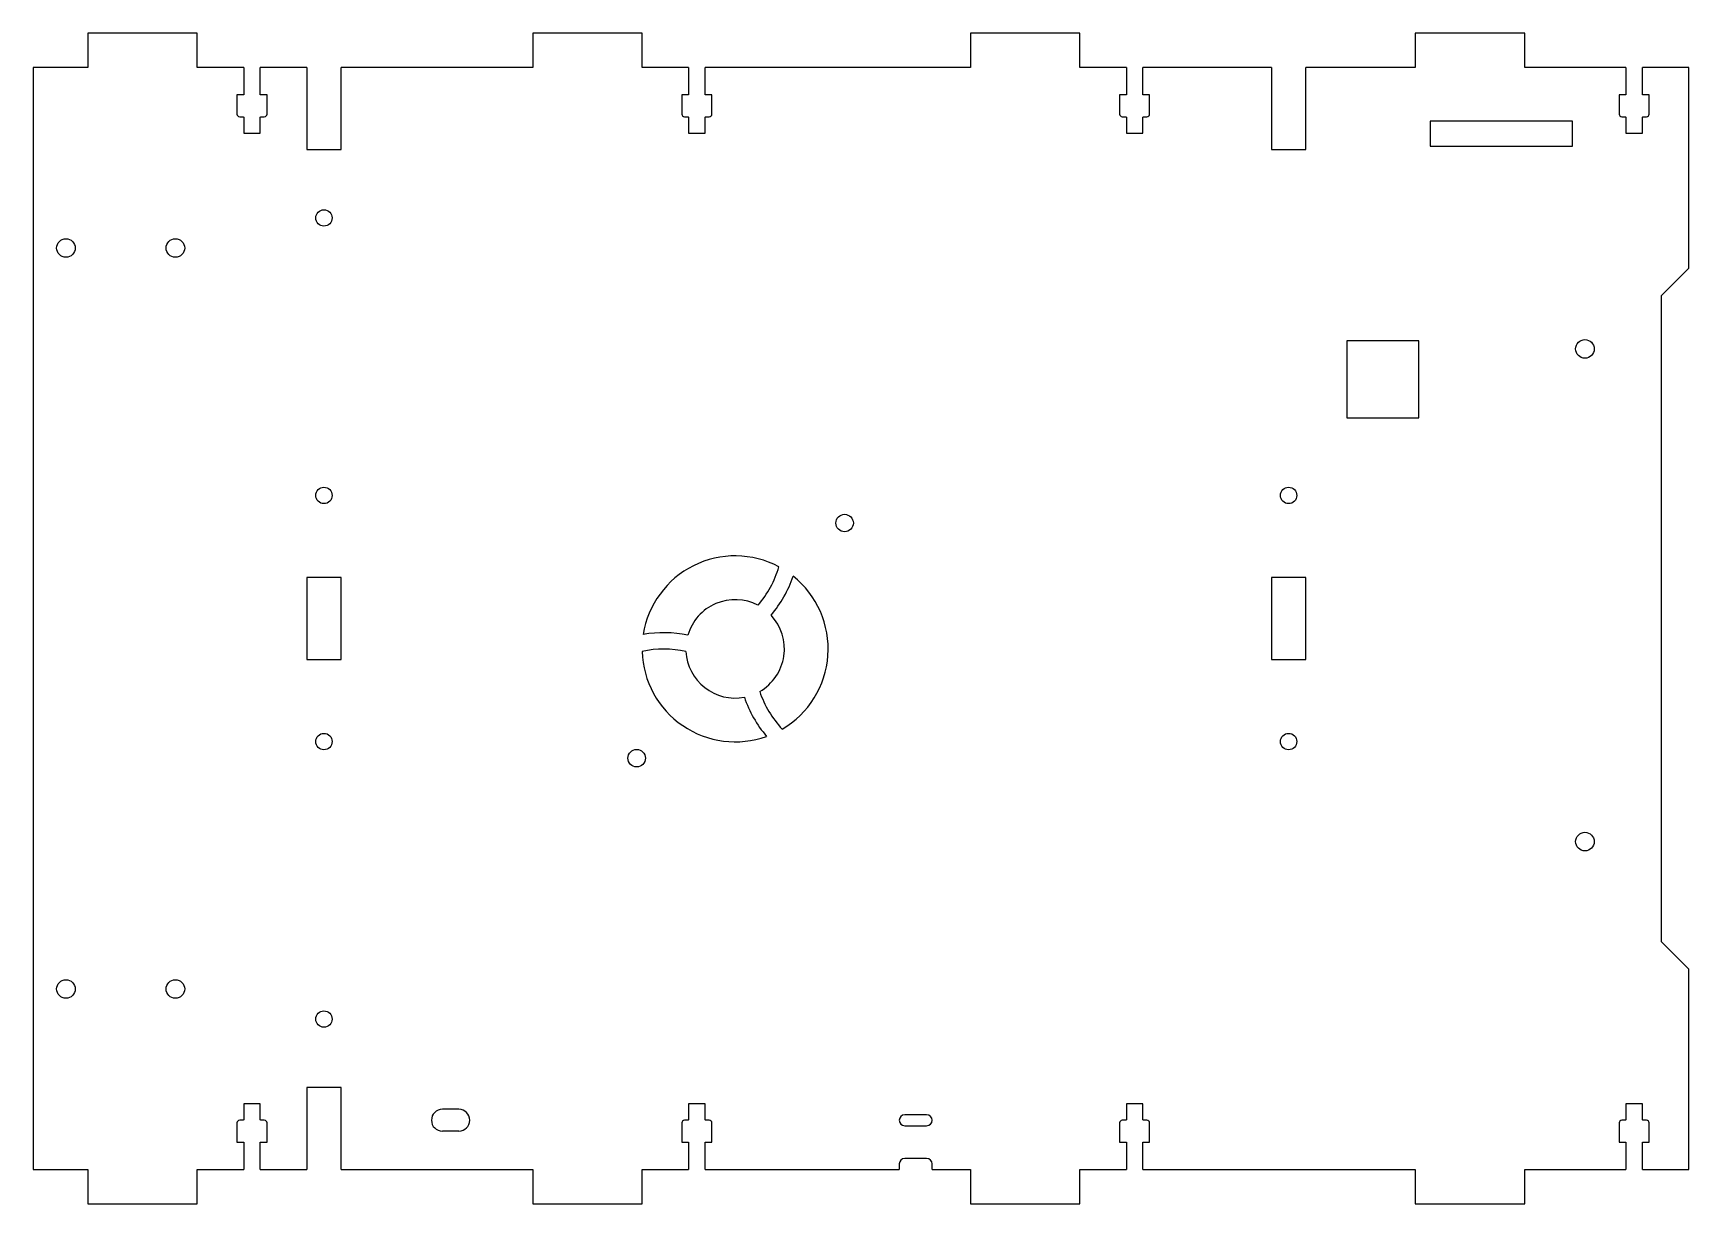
# Model space of a CAD drawing. Header units: millimetres. Extents: x -100 to 203, y -515 to -301.
import ezdxf

# ---------------------------------------------------------------- set-up
doc = ezdxf.new("R2010")
doc.units = ezdxf.units.MM

msp = doc.modelspace()

# ---------------------------------------------------------------- linework, layer by layer
at = {"color": 7, "linetype": 'Continuous', "lineweight": 25}
for p, q in [((-69.87, -300.72), (-89.87, -300.72)), ((-89.87, -300.72), (-89.87, -307.02)), ((-69.87, -307.02), (-69.87, -300.72)), ((11.43, -300.72), (-8.57, -300.72)), ((-8.57, -300.72), (-8.57, -307.02)), ((11.43, -307.02), (11.43, -300.72)), ((91.43, -300.72), (71.43, -300.72)), ((71.43, -300.72), (71.43, -307.02)), ((91.43, -307.02), (91.43, -300.72)), ((172.73, -300.72), (152.73, -300.72)), ((152.73, -300.72), (152.73, -307.02)), ((172.73, -307.02), (172.73, -300.72)), ((-89.87, -307.02), (-99.87, -307.02)), ((-99.87, -307.02), (-99.87, -508.52)), ((-61.37, -307.02), (-69.87, -307.02)), ((-61.37, -307.02), (-61.37, -312.02)), ((-49.87, -307.02), (-58.37, -307.02)), ((-58.37, -312.02), (-58.37, -307.02)), ((-49.87, -307.02), (-49.87, -322.02)), ((-8.57, -307.02), (-43.57, -307.02)), ((-43.57, -322.02), (-43.57, -307.02)), ((19.93, -307.02), (11.43, -307.02)), ((19.93, -307.02), (19.93, -312.02)), ((71.43, -307.02), (22.93, -307.02)), ((22.93, -312.02), (22.93, -307.02)), ((99.93, -307.02), (91.43, -307.02)), ((99.93, -307.02), (99.93, -312.02)), ((126.43, -307.02), (102.93, -307.02)), ((102.93, -312.02), (102.93, -307.02)), ((126.43, -307.02), (126.43, -322.02)), ((152.73, -307.02), (132.73, -307.02)), ((132.73, -322.02), (132.73, -307.02)), ((191.23, -307.02), (172.73, -307.02)), ((191.23, -307.02), (191.23, -312.02)), ((202.73, -307.02), (194.23, -307.02)), ((194.23, -312.02), (194.23, -307.02)), ((202.73, -343.68), (202.73, -307.02)), ((-62.62, -312.02), (-62.62, -315.52)), ((-61.37, -312.02), (-62.62, -312.02)), ((-57.12, -312.02), (-58.37, -312.02)), ((-57.12, -315.52), (-57.12, -312.02)), ((18.68, -312.02), (18.68, -315.52)), ((19.93, -312.02), (18.68, -312.02)), ((24.18, -312.02), (22.93, -312.02)), ((24.18, -315.52), (24.18, -312.02)), ((98.68, -312.02), (98.68, -315.52)), ((99.93, -312.02), (98.68, -312.02)), ((104.18, -312.02), (102.93, -312.02)), ((104.18, -315.52), (104.18, -312.02)), ((189.98, -312.02), (189.98, -315.52)), ((191.23, -312.02), (189.98, -312.02)), ((195.48, -312.02), (194.23, -312.02)), ((195.48, -315.52), (195.48, -312.02)), ((-62.12, -316.02), (-61.47, -316.02)), ((-61.47, -316.02), (-61.37, -316.12)), ((-61.37, -316.12), (-61.37, -319.02)), ((-58.37, -316.12), (-58.27, -316.02)), ((-58.37, -319.02), (-58.37, -316.12)), ((-58.27, -316.02), (-57.62, -316.02)), ((19.18, -316.02), (19.83, -316.02)), ((19.83, -316.02), (19.93, -316.12)), ((19.93, -316.12), (19.93, -319.02)), ((22.93, -316.12), (23.03, -316.02)), ((22.93, -319.02), (22.93, -316.12)), ((23.03, -316.02), (23.68, -316.02)), ((99.18, -316.02), (99.83, -316.02)), ((99.83, -316.02), (99.93, -316.12)), ((99.93, -316.12), (99.93, -319.02)), ((102.93, -316.12), (103.03, -316.02)), ((102.93, -319.02), (102.93, -316.12)), ((103.03, -316.02), (103.68, -316.02)), ((155.43, -316.82), (155.43, -321.42)), ((181.43, -316.82), (155.43, -316.82)), ((181.43, -321.42), (181.43, -316.82)), ((190.48, -316.02), (191.13, -316.02)), ((191.13, -316.02), (191.23, -316.12)), ((191.23, -316.12), (191.23, -319.02)), ((194.23, -316.12), (194.33, -316.02)), ((194.23, -319.02), (194.23, -316.12)), ((194.33, -316.02), (194.98, -316.02)), ((-61.37, -319.02), (-58.37, -319.02)), ((19.93, -319.02), (22.93, -319.02)), ((99.93, -319.02), (102.93, -319.02)), ((191.23, -319.02), (194.23, -319.02)), ((-49.87, -322.02), (-43.57, -322.02)), ((126.43, -322.02), (132.73, -322.02)), ((155.43, -321.42), (181.43, -321.42)), ((197.73, -348.68), (202.73, -343.68)), ((197.73, -466.87), (197.73, -348.68)), ((153.35, -357.02), (140.23, -357.02)), ((140.23, -357.02), (140.23, -371.06)), ((153.35, -371.06), (153.35, -357.02)), ((140.23, -371.06), (153.35, -371.06)), ((-49.87, -400.27), (-49.87, -415.27)), ((-43.57, -400.27), (-49.87, -400.27)), ((-43.57, -415.27), (-43.57, -400.27)), ((126.43, -400.27), (126.43, -415.27)), ((132.73, -400.27), (126.43, -400.27)), ((132.73, -415.27), (132.73, -400.27)), ((-49.87, -415.27), (-43.57, -415.27)), ((126.43, -415.27), (132.73, -415.27)), ((202.73, -471.87), (197.73, -466.87)), ((202.73, -508.52), (202.73, -471.87)), ((-49.87, -493.52), (-49.87, -508.52)), ((-43.57, -493.52), (-49.87, -493.52)), ((-43.57, -508.52), (-43.57, -493.52)), ((-61.37, -496.52), (-61.37, -499.42)), ((-58.37, -496.52), (-61.37, -496.52)), ((-58.37, -499.42), (-58.37, -496.52)), ((-22.07, -497.52), (-25.07, -497.52)), ((19.93, -496.52), (19.93, -499.42)), ((22.93, -496.52), (19.93, -496.52)), ((22.93, -499.42), (22.93, -496.52)), ((63.43, -498.52), (59.43, -498.52)), ((99.93, -496.52), (99.93, -499.42)), ((102.93, -496.52), (99.93, -496.52)), ((102.93, -499.42), (102.93, -496.52)), ((191.23, -496.52), (191.23, -499.42)), ((194.23, -496.52), (191.23, -496.52)), ((194.23, -499.42), (194.23, -496.52)), ((-62.62, -500.02), (-62.62, -503.52)), ((-61.47, -499.52), (-62.12, -499.52)), ((-61.37, -499.42), (-61.47, -499.52)), ((-58.27, -499.52), (-58.37, -499.42)), ((-57.62, -499.52), (-58.27, -499.52)), ((-57.12, -503.52), (-57.12, -500.02)), ((-22.07, -501.52), (-25.07, -501.52)), ((18.68, -500.02), (18.68, -503.52)), ((19.83, -499.52), (19.18, -499.52)), ((19.93, -499.42), (19.83, -499.52)), ((23.03, -499.52), (22.93, -499.42)), ((23.68, -499.52), (23.03, -499.52)), ((24.18, -503.52), (24.18, -500.02)), ((59.43, -500.52), (63.43, -500.52)), ((98.68, -500.02), (98.68, -503.52)), ((99.83, -499.52), (99.18, -499.52)), ((99.93, -499.42), (99.83, -499.52)), ((103.03, -499.52), (102.93, -499.42)), ((103.68, -499.52), (103.03, -499.52)), ((104.18, -503.52), (104.18, -500.02)), ((189.98, -500.02), (189.98, -503.52)), ((191.13, -499.52), (190.48, -499.52)), ((191.23, -499.42), (191.13, -499.52)), ((194.33, -499.52), (194.23, -499.42)), ((194.98, -499.52), (194.33, -499.52)), ((195.48, -503.52), (195.48, -500.02)), ((-62.62, -503.52), (-61.37, -503.52)), ((-61.37, -503.52), (-61.37, -508.52)), ((-58.37, -503.52), (-57.12, -503.52)), ((-58.37, -508.52), (-58.37, -503.52)), ((18.68, -503.52), (19.93, -503.52)), ((19.93, -503.52), (19.93, -508.52)), ((22.93, -503.52), (24.18, -503.52)), ((22.93, -508.52), (22.93, -503.52)), ((98.68, -503.52), (99.93, -503.52)), ((99.93, -503.52), (99.93, -508.52)), ((102.93, -503.52), (104.18, -503.52)), ((102.93, -508.52), (102.93, -503.52)), ((189.98, -503.52), (191.23, -503.52)), ((191.23, -503.52), (191.23, -508.52)), ((194.23, -503.52), (195.48, -503.52)), ((194.23, -508.52), (194.23, -503.52)), ((58.43, -507.52), (58.43, -508.52)), ((63.43, -506.52), (59.43, -506.52)), ((64.43, -508.52), (64.43, -507.52)), ((-99.87, -508.52), (-89.87, -508.52)), ((-89.87, -508.52), (-89.87, -514.82)), ((-69.87, -514.82), (-69.87, -508.52)), ((-69.87, -508.52), (-61.37, -508.52)), ((-58.37, -508.52), (-49.87, -508.52)), ((-43.57, -508.52), (-8.57, -508.52)), ((-8.57, -508.52), (-8.57, -514.82)), ((11.43, -514.82), (11.43, -508.52)), ((11.43, -508.52), (19.93, -508.52)), ((22.93, -508.52), (58.43, -508.52)), ((64.43, -508.52), (71.43, -508.52)), ((71.43, -508.52), (71.43, -514.82)), ((91.43, -514.82), (91.43, -508.52)), ((91.43, -508.52), (99.93, -508.52)), ((102.93, -508.52), (152.73, -508.52)), ((152.73, -508.52), (152.73, -514.82)), ((172.73, -514.82), (172.73, -508.52)), ((172.73, -508.52), (191.23, -508.52)), ((194.23, -508.52), (202.73, -508.52)), ((-89.87, -514.82), (-69.87, -514.82)), ((-8.57, -514.82), (11.43, -514.82)), ((71.43, -514.82), (91.43, -514.82)), ((152.73, -514.82), (172.73, -514.82))]:
    msp.add_line(p, q, dxfattribs=at)
for centre, radius in [((-46.72, -334.52), 1.5), ((-93.87, -340.02), 1.7), ((-73.87, -340.02), 1.7), ((183.73, -358.47), 1.7), ((-46.72, -385.27), 1.5), ((129.58, -385.27), 1.5), ((48.43, -390.32), 1.6), ((-46.72, -430.27), 1.5), ((129.58, -430.27), 1.5), ((10.43, -433.32), 1.6), ((183.73, -448.57), 1.7), ((-93.87, -475.52), 1.7), ((-73.87, -475.52), 1.7), ((-46.72, -481.02), 1.5)]:
    msp.add_circle(centre, radius, dxfattribs=at)
for centre, radius, start, end in [((-62.12, -315.52), 0.5, 180, 270), ((-57.62, -315.52), 0.5, 270, 0), ((19.18, -315.52), 0.5, 180, 270), ((23.68, -315.52), 0.5, 270, 0), ((99.18, -315.52), 0.5, 180, 270), ((103.68, -315.52), 0.5, 270, 0), ((190.48, -315.52), 0.5, 180, 270), ((194.98, -315.52), 0.5, 270, 0), ((28.43, -413.32), 17, 62.0008, 171.1288), ((18.63, -393.23), 18.5, 319.0697, 344.0449), ((18.63, -393.23), 21.5, 319.5885, 341.569), ((28.43, -413.32), 17, 300.3445, 51.4661), ((28.43, -413.32), 9, 62.3951, 163.785), ((28.43, -413.32), 9, 299.9461, 43.1719), ((15.43, -431.86), 21.5, 78.3052, 100.1711), ((15.43, -431.86), 18.5, 77.4723, 102.4657), ((28.43, -413.32), 17, 181.6066, 289.7637), ((28.43, -413.32), 9, 183.0633, 280.7474), ((50.49, -415.31), 21.5, 198.5899, 220.6663), ((50.49, -415.31), 18.5, 198.3049, 223.2802), ((-25.07, -499.52), 2, 90, 270), ((-22.07, -499.52), 2, 270, 90), ((59.43, -499.52), 1, 90, 270), ((63.43, -499.52), 1, 270, 90), ((-62.12, -500.02), 0.5, 90, 180), ((-57.62, -500.02), 0.5, 0, 90), ((19.18, -500.02), 0.5, 90, 180), ((23.68, -500.02), 0.5, 0, 90), ((99.18, -500.02), 0.5, 90, 180), ((103.68, -500.02), 0.5, 0, 90), ((190.48, -500.02), 0.5, 90, 180), ((194.98, -500.02), 0.5, 0, 90), ((59.43, -507.52), 1, 90, 180), ((63.43, -507.52), 1, 0, 90)]:
    msp.add_arc(centre, radius, start, end, dxfattribs=at)

doc.saveas('drawing.dxf')
